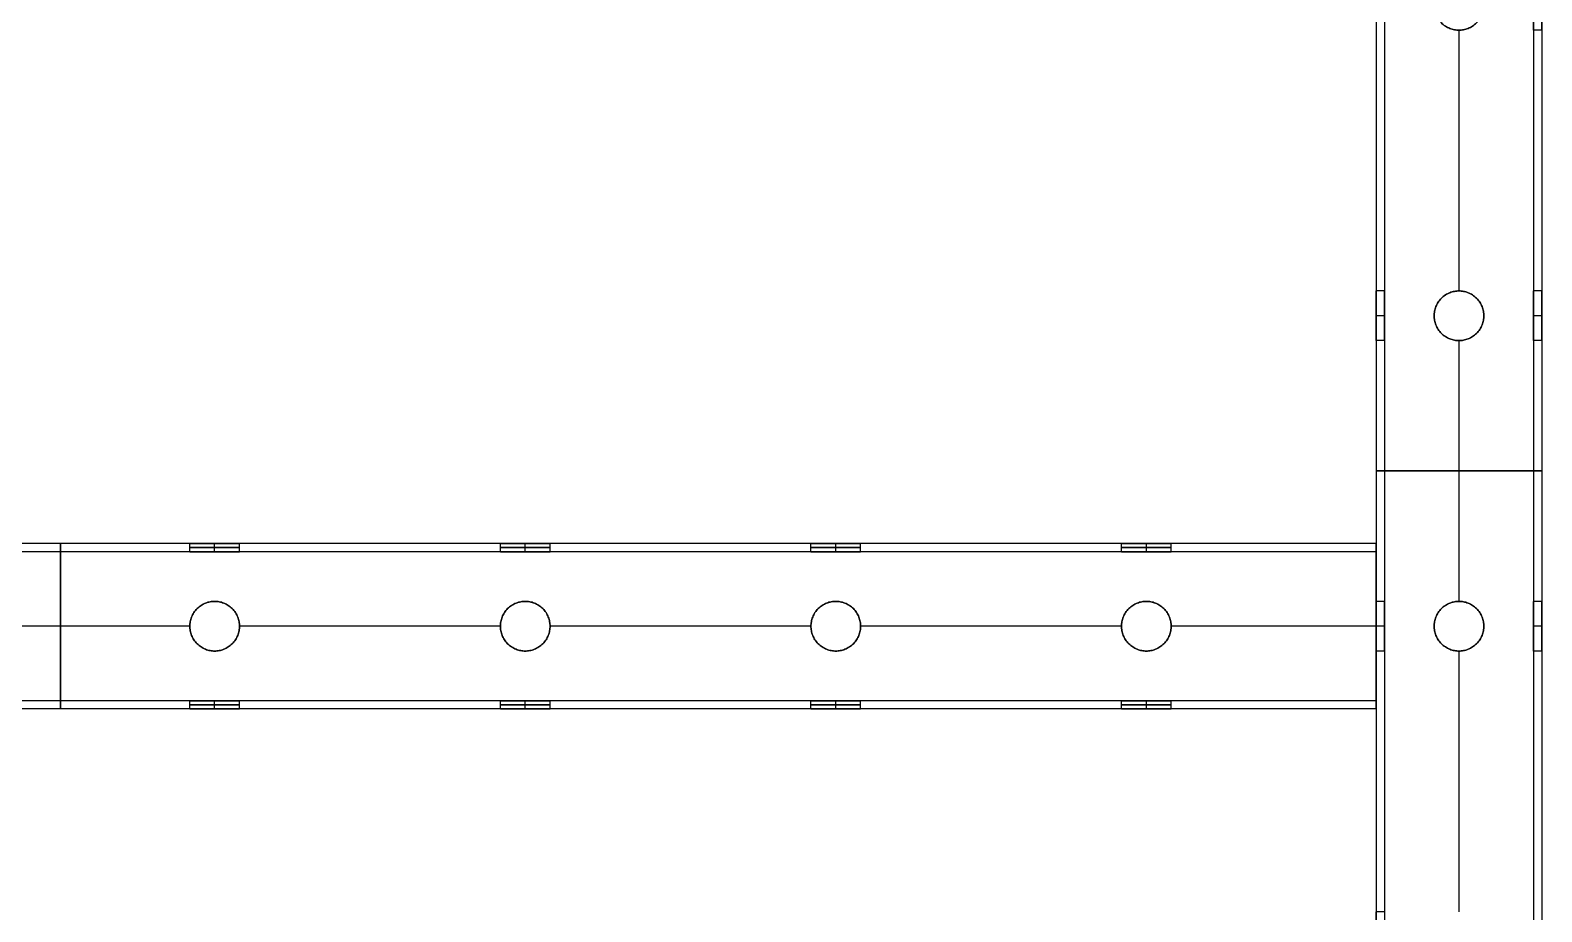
# Model space of a CAD drawing. Header units: millimetres. Extents: x 1279 to 9834, y -699 to 998.
# Drawn here: x 9469.4 to 9834.4, y -53.2 to 159.8 of the extents above; entities that cross this region are included whole.
import ezdxf

# ---------------------------------------------------------------- set-up
doc = ezdxf.new("R2010")
doc.units = ezdxf.units.MM
doc.header["$MEASUREMENT"] = 0
doc.layers.add('staal', color=7, linetype='Continuous', true_color=0x4c4c4c)

msp = doc.modelspace()

# ---------------------------------------------------------------- linework, layer by layer
at = {"layer": 'staal'}
for p, q in [((9814.39, 159.85, 2351.36), (9814.39, 159.85, 2353.36)), ((9814.39, 159.85, 2313.36), (9814.39, 159.85, 2315.36)), ((9834.39, 159.85, 2333.36), (9832.39, 159.85, 2333.36)), ((9796.39, 96.85, 2333.36), (9794.39, 96.85, 2333.36)), ((9814.39, 96.85, 2351.36), (9814.39, 96.85, 2353.36)), ((9814.39, 96.85, 2313.36), (9814.39, 96.85, 2315.36)), ((9834.39, 96.85, 2333.36), (9832.39, 96.85, 2333.36)), ((9796.39, 90.85, 2327.36), (9794.39, 90.85, 2327.36)), ((9796.39, 90.85, 2339.36), (9794.39, 90.85, 2339.36)), ((9808.39, 90.85, 2351.36), (9808.39, 90.85, 2353.36)), ((9808.39, 90.85, 2313.36), (9808.39, 90.85, 2315.36)), ((9820.39, 90.85, 2351.36), (9820.39, 90.85, 2353.36)), ((9820.39, 90.85, 2313.36), (9820.39, 90.85, 2315.36)), ((9834.39, 90.85, 2327.36), (9832.39, 90.85, 2327.36)), ((9834.39, 90.85, 2339.36), (9832.39, 90.85, 2339.36)), ((9796.39, 84.85, 2333.36), (9794.39, 84.85, 2333.36)), ((9814.39, 84.85, 2351.36), (9814.39, 84.85, 2353.36)), ((9814.39, 84.85, 2313.36), (9814.39, 84.85, 2315.36)), ((9834.39, 84.85, 2333.36), (9832.39, 84.85, 2333.36)), ((9507.89, 33.85, 1888.61), (9507.89, 35.85, 1888.61)), ((9513.89, 33.85, 1894.61), (9513.89, 35.85, 1894.61)), ((9513.89, 33.85, 1882.61), (9513.89, 35.85, 1882.61)), ((9519.89, 33.85, 1888.61), (9519.89, 35.85, 1888.61)), ((9582.89, 33.85, 1888.61), (9582.89, 35.85, 1888.61)), ((9588.89, 33.85, 1894.61), (9588.89, 35.85, 1894.61)), ((9588.89, 33.85, 1882.61), (9588.89, 35.85, 1882.61)), ((9594.89, 33.85, 1888.61), (9594.89, 35.85, 1888.61)), ((9657.89, 33.85, 1888.61), (9657.89, 35.85, 1888.61)), ((9663.89, 33.85, 1894.61), (9663.89, 35.85, 1894.61)), ((9663.89, 33.85, 1882.61), (9663.89, 35.85, 1882.61)), ((9669.89, 33.85, 1888.61), (9669.89, 35.85, 1888.61)), ((9732.89, 33.85, 1888.61), (9732.89, 35.85, 1888.61)), ((9738.89, 33.85, 1894.61), (9738.89, 35.85, 1894.61)), ((9738.89, 33.85, 1882.61), (9738.89, 35.85, 1882.61)), ((9744.89, 33.85, 1888.61), (9744.89, 35.85, 1888.61)), ((9794.39, 33.85, 1888.61), (9794.39, 35.85, 1888.61)), ((9513.89, 21.85, 1870.61), (9513.89, 21.85, 1868.61)), ((9513.89, 21.85, 1908.61), (9513.89, 21.85, 1906.61)), ((9588.89, 21.85, 1870.61), (9588.89, 21.85, 1868.61)), ((9588.89, 21.85, 1908.61), (9588.89, 21.85, 1906.61)), ((9663.89, 21.85, 1870.61), (9663.89, 21.85, 1868.61)), ((9663.89, 21.85, 1908.61), (9663.89, 21.85, 1906.61)), ((9738.89, 21.85, 1870.61), (9738.89, 21.85, 1868.61)), ((9738.89, 21.85, 1908.61), (9738.89, 21.85, 1906.61)), ((9796.39, 21.85, 2333.36), (9794.39, 21.85, 2333.36)), ((9814.39, 21.85, 2351.36), (9814.39, 21.85, 2353.36)), ((9814.39, 21.85, 2313.36), (9814.39, 21.85, 2315.36)), ((9834.39, 21.85, 2333.36), (9832.39, 21.85, 2333.36)), ((9507.89, 15.85, 1870.61), (9507.89, 15.85, 1868.61)), ((9507.89, 15.85, 1908.61), (9507.89, 15.85, 1906.61)), ((9519.89, 15.85, 1870.61), (9519.89, 15.85, 1868.61)), ((9519.89, 15.85, 1908.61), (9519.89, 15.85, 1906.61)), ((9582.89, 15.85, 1870.61), (9582.89, 15.85, 1868.61)), ((9582.89, 15.85, 1908.61), (9582.89, 15.85, 1906.61)), ((9594.89, 15.85, 1870.61), (9594.89, 15.85, 1868.61)), ((9594.89, 15.85, 1908.61), (9594.89, 15.85, 1906.61)), ((9657.89, 15.85, 1870.61), (9657.89, 15.85, 1868.61)), ((9657.89, 15.85, 1908.61), (9657.89, 15.85, 1906.61)), ((9669.89, 15.85, 1870.61), (9669.89, 15.85, 1868.61)), ((9669.89, 15.85, 1908.61), (9669.89, 15.85, 1906.61)), ((9732.89, 15.85, 1870.61), (9732.89, 15.85, 1868.61)), ((9732.89, 15.85, 1908.61), (9732.89, 15.85, 1906.61)), ((9744.89, 15.85, 1870.61), (9744.89, 15.85, 1868.61)), ((9744.89, 15.85, 1908.61), (9744.89, 15.85, 1906.61)), ((9796.39, 15.85, 2327.36), (9794.39, 15.85, 2327.36)), ((9796.39, 15.85, 2339.36), (9794.39, 15.85, 2339.36)), ((9794.39, 15.85, 1908.61), (9794.39, 15.85, 1906.61)), ((9794.39, 15.85, 1870.61), (9794.39, 15.85, 1868.61)), ((9808.39, 15.85, 2351.36), (9808.39, 15.85, 2353.36)), ((9808.39, 15.85, 2313.36), (9808.39, 15.85, 2315.36)), ((9820.39, 15.85, 2351.36), (9820.39, 15.85, 2353.36)), ((9820.39, 15.85, 2313.36), (9820.39, 15.85, 2315.36)), ((9834.39, 15.85, 2327.36), (9832.39, 15.85, 2327.36)), ((9834.39, 15.85, 2339.36), (9832.39, 15.85, 2339.36)), ((9513.89, 9.85, 1870.61), (9513.89, 9.85, 1868.61)), ((9513.89, 9.85, 1908.61), (9513.89, 9.85, 1906.61)), ((9588.89, 9.85, 1870.61), (9588.89, 9.85, 1868.61)), ((9588.89, 9.85, 1908.61), (9588.89, 9.85, 1906.61)), ((9663.89, 9.85, 1870.61), (9663.89, 9.85, 1868.61)), ((9663.89, 9.85, 1908.61), (9663.89, 9.85, 1906.61)), ((9738.89, 9.85, 1870.61), (9738.89, 9.85, 1868.61)), ((9738.89, 9.85, 1908.61), (9738.89, 9.85, 1906.61)), ((9796.39, 9.85, 2333.36), (9794.39, 9.85, 2333.36)), ((9814.39, 9.85, 2351.36), (9814.39, 9.85, 2353.36)), ((9814.39, 9.85, 2313.36), (9814.39, 9.85, 2315.36)), ((9834.39, 9.85, 2333.36), (9832.39, 9.85, 2333.36)), ((9507.89, -4.15, 1888.61), (9507.89, -2.15, 1888.61)), ((9513.89, -4.15, 1894.61), (9513.89, -2.15, 1894.61)), ((9513.89, -4.15, 1882.61), (9513.89, -2.15, 1882.61)), ((9519.89, -4.15, 1888.61), (9519.89, -2.15, 1888.61)), ((9582.89, -4.15, 1888.61), (9582.89, -2.15, 1888.61)), ((9588.89, -4.15, 1894.61), (9588.89, -2.15, 1894.61)), ((9588.89, -4.15, 1882.61), (9588.89, -2.15, 1882.61)), ((9594.89, -4.15, 1888.61), (9594.89, -2.15, 1888.61)), ((9657.89, -4.15, 1888.61), (9657.89, -2.15, 1888.61)), ((9663.89, -4.15, 1894.61), (9663.89, -2.15, 1894.61)), ((9663.89, -4.15, 1882.61), (9663.89, -2.15, 1882.61)), ((9669.89, -4.15, 1888.61), (9669.89, -2.15, 1888.61)), ((9732.89, -4.15, 1888.61), (9732.89, -2.15, 1888.61)), ((9738.89, -4.15, 1894.61), (9738.89, -2.15, 1894.61)), ((9738.89, -4.15, 1882.61), (9738.89, -2.15, 1882.61)), ((9744.89, -4.15, 1888.61), (9744.89, -2.15, 1888.61)), ((9794.39, -4.15, 1888.61), (9794.39, -2.15, 1888.61)), ((9796.39, -53.15, 2333.36), (9794.39, -53.15, 2333.36))]:
    msp.add_line(p, q, dxfattribs=at)
for points in [[(9832.39, 709.35, 2351.36), (9832.39, 53.35, 2351.36), (9832.39, -602.65, 2351.36)], [(9832.39, 709.35, 2315.36), (9832.39, 53.35, 2315.36), (9832.39, -602.65, 2315.36)], [(9834.39, 711.35, 2313.36), (9834.39, 53.35, 2313.36), (9834.39, -604.65, 2313.36)], [(9834.39, 711.35, 2353.36), (9834.39, 53.35, 2353.36), (9834.39, -604.65, 2353.36)], [(9796.39, 673.35, 2351.36), (9796.39, 53.35, 2351.36), (9796.39, -566.65, 2351.36)], [(9796.39, 673.35, 2315.36), (9796.39, 53.35, 2315.36), (9796.39, -566.65, 2315.36)], [(9794.39, 671.35, 2313.36), (9794.39, 53.35, 2313.36), (9794.39, -564.65, 2313.36)], [(9794.39, 671.35, 2353.36), (9794.39, 53.35, 2353.36), (9794.39, -564.65, 2353.36)], [(9794.39, 159.85, 2333.36), (9794.39, 128.35, 2333.36), (9794.39, 96.85, 2333.36)], [(9796.39, 159.85, 2333.36), (9796.39, 128.35, 2333.36), (9796.39, 96.85, 2333.36)], [(9814.39, 159.85, 2353.36), (9814.39, 128.35, 2353.36), (9814.39, 96.85, 2353.36)], [(9814.39, 159.85, 2351.36), (9814.39, 128.35, 2351.36), (9814.39, 96.85, 2351.36)], [(9814.39, 159.85, 2315.36), (9814.39, 128.35, 2315.36), (9814.39, 96.85, 2315.36)], [(9814.39, 159.85, 2313.36), (9814.39, 128.35, 2313.36), (9814.39, 96.85, 2313.36)], [(9832.39, 159.85, 2333.36), (9832.39, 128.35, 2333.36), (9832.39, 96.85, 2333.36)], [(9834.39, 159.85, 2333.36), (9834.39, 128.35, 2333.36), (9834.39, 96.85, 2333.36)], [(9794.39, 84.85, 2333.36), (9794.39, 53.35, 2333.36), (9794.39, 21.85, 2333.36)], [(9796.39, 84.85, 2333.36), (9796.39, 53.35, 2333.36), (9796.39, 21.85, 2333.36)], [(9814.39, 84.85, 2353.36), (9814.39, 53.35, 2353.36), (9814.39, 21.85, 2353.36)], [(9814.39, 84.85, 2351.36), (9814.39, 53.35, 2351.36), (9814.39, 21.85, 2351.36)], [(9814.39, 84.85, 2315.36), (9814.39, 53.35, 2315.36), (9814.39, 21.85, 2315.36)], [(9814.39, 84.85, 2313.36), (9814.39, 53.35, 2313.36), (9814.39, 21.85, 2313.36)], [(9832.39, 84.85, 2333.36), (9832.39, 53.35, 2333.36), (9832.39, 21.85, 2333.36)], [(9834.39, 84.85, 2333.36), (9834.39, 53.35, 2333.36), (9834.39, 21.85, 2333.36)], [(9794.39, 53.35, 2313.36), (9794.39, 53.35, 2333.36), (9794.39, 53.35, 2353.36)], [(9794.39, 53.35, 2353.36), (9814.39, 53.35, 2353.36), (9834.39, 53.35, 2353.36)], [(9834.39, 53.35, 2313.36), (9814.39, 53.35, 2313.36), (9794.39, 53.35, 2313.36)], [(9832.39, 53.35, 2351.36), (9814.39, 53.35, 2351.36), (9796.39, 53.35, 2351.36)], [(9796.39, 53.35, 2351.36), (9796.39, 53.35, 2333.36), (9796.39, 53.35, 2315.36)], [(9796.39, 53.35, 2315.36), (9814.39, 53.35, 2315.36), (9832.39, 53.35, 2315.36)], [(9832.39, 53.35, 2315.36), (9832.39, 53.35, 2333.36), (9832.39, 53.35, 2351.36)], [(9834.39, 53.35, 2353.36), (9834.39, 53.35, 2333.36), (9834.39, 53.35, 2313.36)], [(9794.39, 35.85, 1868.61), (9476.64, 35.85, 1868.61), (9158.89, 35.85, 1868.61)], [(9794.39, 35.85, 1908.61), (9476.64, 35.85, 1908.61), (9158.89, 35.85, 1908.61)], [(9794.39, 33.85, 1870.61), (9476.64, 33.85, 1870.61), (9158.89, 33.85, 1870.61)], [(9794.39, 33.85, 1906.61), (9476.64, 33.85, 1906.61), (9158.89, 33.85, 1906.61)], [(9507.89, 35.85, 1888.61), (9476.39, 35.85, 1888.61), (9444.89, 35.85, 1888.61)], [(9507.89, 33.85, 1888.61), (9476.39, 33.85, 1888.61), (9444.89, 33.85, 1888.61)], [(9476.64, -4.15, 1868.61), (9476.64, 15.85, 1868.61), (9476.64, 35.85, 1868.61)], [(9476.64, 35.85, 1868.61), (9476.64, 35.85, 1888.61), (9476.64, 35.85, 1908.61)], [(9476.64, 35.85, 1908.61), (9476.64, 15.85, 1908.61), (9476.64, -4.15, 1908.61)], [(9476.64, 33.85, 1906.61), (9476.64, 33.85, 1888.61), (9476.64, 33.85, 1870.61)], [(9476.64, 33.85, 1870.61), (9476.64, 15.85, 1870.61), (9476.64, -2.15, 1870.61)], [(9476.64, -2.15, 1906.61), (9476.64, 15.85, 1906.61), (9476.64, 33.85, 1906.61)], [(9582.89, 35.85, 1888.61), (9551.39, 35.85, 1888.61), (9519.89, 35.85, 1888.61)], [(9582.89, 33.85, 1888.61), (9551.39, 33.85, 1888.61), (9519.89, 33.85, 1888.61)], [(9657.89, 35.85, 1888.61), (9626.39, 35.85, 1888.61), (9594.89, 35.85, 1888.61)], [(9657.89, 33.85, 1888.61), (9626.39, 33.85, 1888.61), (9594.89, 33.85, 1888.61)], [(9732.89, 35.85, 1888.61), (9701.39, 35.85, 1888.61), (9669.89, 35.85, 1888.61)], [(9732.89, 33.85, 1888.61), (9701.39, 33.85, 1888.61), (9669.89, 33.85, 1888.61)], [(9794.39, 35.85, 1888.61), (9769.64, 35.85, 1888.61), (9744.89, 35.85, 1888.61)], [(9794.39, 33.85, 1888.61), (9769.64, 33.85, 1888.61), (9744.89, 33.85, 1888.61)], [(9794.39, -4.15, 1868.61), (9794.39, 15.85, 1868.61), (9794.39, 35.85, 1868.61)], [(9794.39, 35.85, 1868.61), (9794.39, 35.85, 1888.61), (9794.39, 35.85, 1908.61)], [(9794.39, 35.85, 1908.61), (9794.39, 15.85, 1908.61), (9794.39, -4.15, 1908.61)], [(9794.39, 33.85, 1906.61), (9794.39, 33.85, 1888.61), (9794.39, 33.85, 1870.61)], [(9794.39, 33.85, 1870.61), (9794.39, 15.85, 1870.61), (9794.39, -2.15, 1870.61)], [(9794.39, -2.15, 1906.61), (9794.39, 15.85, 1906.61), (9794.39, 33.85, 1906.61)], [(9507.89, 15.85, 1868.61), (9476.39, 15.85, 1868.61), (9444.89, 15.85, 1868.61)], [(9507.89, 15.85, 1908.61), (9476.39, 15.85, 1908.61), (9444.89, 15.85, 1908.61)], [(9507.89, 15.85, 1870.61), (9476.39, 15.85, 1870.61), (9444.89, 15.85, 1870.61)], [(9507.89, 15.85, 1906.61), (9476.39, 15.85, 1906.61), (9444.89, 15.85, 1906.61)], [(9582.89, 15.85, 1868.61), (9551.39, 15.85, 1868.61), (9519.89, 15.85, 1868.61)], [(9582.89, 15.85, 1908.61), (9551.39, 15.85, 1908.61), (9519.89, 15.85, 1908.61)], [(9582.89, 15.85, 1870.61), (9551.39, 15.85, 1870.61), (9519.89, 15.85, 1870.61)], [(9582.89, 15.85, 1906.61), (9551.39, 15.85, 1906.61), (9519.89, 15.85, 1906.61)], [(9657.89, 15.85, 1868.61), (9626.39, 15.85, 1868.61), (9594.89, 15.85, 1868.61)], [(9657.89, 15.85, 1908.61), (9626.39, 15.85, 1908.61), (9594.89, 15.85, 1908.61)], [(9657.89, 15.85, 1870.61), (9626.39, 15.85, 1870.61), (9594.89, 15.85, 1870.61)], [(9657.89, 15.85, 1906.61), (9626.39, 15.85, 1906.61), (9594.89, 15.85, 1906.61)], [(9732.89, 15.85, 1868.61), (9701.39, 15.85, 1868.61), (9669.89, 15.85, 1868.61)], [(9732.89, 15.85, 1908.61), (9701.39, 15.85, 1908.61), (9669.89, 15.85, 1908.61)], [(9732.89, 15.85, 1870.61), (9701.39, 15.85, 1870.61), (9669.89, 15.85, 1870.61)], [(9732.89, 15.85, 1906.61), (9701.39, 15.85, 1906.61), (9669.89, 15.85, 1906.61)], [(9794.39, 15.85, 1868.61), (9769.64, 15.85, 1868.61), (9744.89, 15.85, 1868.61)], [(9794.39, 15.85, 1908.61), (9769.64, 15.85, 1908.61), (9744.89, 15.85, 1908.61)], [(9794.39, 15.85, 1870.61), (9769.64, 15.85, 1870.61), (9744.89, 15.85, 1870.61)], [(9794.39, 15.85, 1906.61), (9769.64, 15.85, 1906.61), (9744.89, 15.85, 1906.61)], [(9794.39, 9.85, 2333.36), (9794.39, -21.65, 2333.36), (9794.39, -53.15, 2333.36)], [(9796.39, 9.85, 2333.36), (9796.39, -21.65, 2333.36), (9796.39, -53.15, 2333.36)], [(9814.39, 9.85, 2353.36), (9814.39, -21.65, 2353.36), (9814.39, -53.15, 2353.36)], [(9814.39, 9.85, 2351.36), (9814.39, -21.65, 2351.36), (9814.39, -53.15, 2351.36)], [(9814.39, 9.85, 2315.36), (9814.39, -21.65, 2315.36), (9814.39, -53.15, 2315.36)], [(9814.39, 9.85, 2313.36), (9814.39, -21.65, 2313.36), (9814.39, -53.15, 2313.36)], [(9832.39, 9.85, 2333.36), (9832.39, -21.65, 2333.36), (9832.39, -53.15, 2333.36)], [(9834.39, 9.85, 2333.36), (9834.39, -21.65, 2333.36), (9834.39, -53.15, 2333.36)], [(9794.39, -2.15, 1870.61), (9476.64, -2.15, 1870.61), (9158.89, -2.15, 1870.61)], [(9794.39, -2.15, 1906.61), (9476.64, -2.15, 1906.61), (9158.89, -2.15, 1906.61)], [(9507.89, -2.15, 1888.61), (9476.39, -2.15, 1888.61), (9444.89, -2.15, 1888.61)], [(9476.64, -2.15, 1870.61), (9476.64, -2.15, 1888.61), (9476.64, -2.15, 1906.61)], [(9582.89, -2.15, 1888.61), (9551.39, -2.15, 1888.61), (9519.89, -2.15, 1888.61)], [(9657.89, -2.15, 1888.61), (9626.39, -2.15, 1888.61), (9594.89, -2.15, 1888.61)], [(9732.89, -2.15, 1888.61), (9701.39, -2.15, 1888.61), (9669.89, -2.15, 1888.61)], [(9794.39, -2.15, 1888.61), (9769.64, -2.15, 1888.61), (9744.89, -2.15, 1888.61)], [(9794.39, -2.15, 1870.61), (9794.39, -2.15, 1888.61), (9794.39, -2.15, 1906.61)], [(9794.39, -4.15, 1868.61), (9476.64, -4.15, 1868.61), (9158.89, -4.15, 1868.61)], [(9794.39, -4.15, 1908.61), (9476.64, -4.15, 1908.61), (9158.89, -4.15, 1908.61)], [(9507.89, -4.15, 1888.61), (9476.39, -4.15, 1888.61), (9444.89, -4.15, 1888.61)], [(9476.64, -4.15, 1908.61), (9476.64, -4.15, 1888.61), (9476.64, -4.15, 1868.61)], [(9582.89, -4.15, 1888.61), (9551.39, -4.15, 1888.61), (9519.89, -4.15, 1888.61)], [(9657.89, -4.15, 1888.61), (9626.39, -4.15, 1888.61), (9594.89, -4.15, 1888.61)], [(9732.89, -4.15, 1888.61), (9701.39, -4.15, 1888.61), (9669.89, -4.15, 1888.61)], [(9794.39, -4.15, 1888.61), (9769.64, -4.15, 1888.61), (9744.89, -4.15, 1888.61)], [(9794.39, -4.15, 1908.61), (9794.39, -4.15, 1888.61), (9794.39, -4.15, 1868.61)]]:
    msp.add_open_spline(points, degree=2, dxfattribs=at)
for points, weights, knots in [([(9808.39, 165.85, 2353.36), (9808.39, 159.85, 2353.36), (9814.39, 159.85, 2353.36), (9820.39, 159.85, 2353.36), (9820.39, 165.85, 2353.36), (9820.39, 171.85, 2353.36), (9814.39, 171.85, 2353.36), (9808.39, 171.85, 2353.36), (9808.39, 165.85, 2353.36)], [1, 0.707106781187, 1, 0.707106781187, 1, 0.707106781187, 1, 0.707106781187, 1], [-31.415927, -31.415927, -31.415927, -23.561945, -23.561945, -15.707963, -15.707963, -7.853982, -7.853982, 0, 0, 0]), ([(9808.39, 165.85, 2351.36), (9808.39, 171.85, 2351.36), (9814.39, 171.85, 2351.36), (9820.39, 171.85, 2351.36), (9820.39, 165.85, 2351.36), (9820.39, 159.85, 2351.36), (9814.39, 159.85, 2351.36), (9808.39, 159.85, 2351.36), (9808.39, 165.85, 2351.36)], [1, 0.707106781187, 1, 0.707106781187, 1, 0.707106781187, 1, 0.707106781187, 1], [0, 0, 0, 7.853982, 7.853982, 15.707963, 15.707963, 23.561945, 23.561945, 31.415927, 31.415927, 31.415927]), ([(9808.39, 165.85, 2315.36), (9808.39, 159.85, 2315.36), (9814.39, 159.85, 2315.36), (9820.39, 159.85, 2315.36), (9820.39, 165.85, 2315.36), (9820.39, 171.85, 2315.36), (9814.39, 171.85, 2315.36), (9808.39, 171.85, 2315.36), (9808.39, 165.85, 2315.36)], [1, 0.707106781187, 1, 0.707106781187, 1, 0.707106781187, 1, 0.707106781187, 1], [-31.415927, -31.415927, -31.415927, -23.561945, -23.561945, -15.707963, -15.707963, -7.853982, -7.853982, 0, 0, 0]), ([(9808.39, 165.85, 2313.36), (9808.39, 171.85, 2313.36), (9814.39, 171.85, 2313.36), (9820.39, 171.85, 2313.36), (9820.39, 165.85, 2313.36), (9820.39, 159.85, 2313.36), (9814.39, 159.85, 2313.36), (9808.39, 159.85, 2313.36), (9808.39, 165.85, 2313.36)], [1, 0.707106781187, 1, 0.707106781187, 1, 0.707106781187, 1, 0.707106781187, 1], [0, 0, 0, 7.853982, 7.853982, 15.707963, 15.707963, 23.561945, 23.561945, 31.415927, 31.415927, 31.415927]), ([(9832.39, 165.85, 2327.36), (9832.39, 159.85, 2327.36), (9832.39, 159.85, 2333.36), (9832.39, 159.85, 2339.36), (9832.39, 165.85, 2339.36), (9832.39, 171.85, 2339.36), (9832.39, 171.85, 2333.36), (9832.39, 171.85, 2327.36), (9832.39, 165.85, 2327.36)], [1, 0.707106781187, 1, 0.707106781187, 1, 0.707106781187, 1, 0.707106781187, 1], [-31.415927, -31.415927, -31.415927, -23.561945, -23.561945, -15.707963, -15.707963, -7.853982, -7.853982, 0, 0, 0]), ([(9834.39, 165.85, 2327.36), (9834.39, 171.85, 2327.36), (9834.39, 171.85, 2333.36), (9834.39, 171.85, 2339.36), (9834.39, 165.85, 2339.36), (9834.39, 159.85, 2339.36), (9834.39, 159.85, 2333.36), (9834.39, 159.85, 2327.36), (9834.39, 165.85, 2327.36)], [1, 0.707106781187, 1, 0.707106781187, 1, 0.707106781187, 1, 0.707106781187, 1], [0, 0, 0, 7.853982, 7.853982, 15.707963, 15.707963, 23.561945, 23.561945, 31.415927, 31.415927, 31.415927]), ([(9794.39, 90.85, 2327.36), (9794.39, 84.85, 2327.36), (9794.39, 84.85, 2333.36), (9794.39, 84.85, 2339.36), (9794.39, 90.85, 2339.36), (9794.39, 96.85, 2339.36), (9794.39, 96.85, 2333.36), (9794.39, 96.85, 2327.36), (9794.39, 90.85, 2327.36)], [1, 0.707106781187, 1, 0.707106781187, 1, 0.707106781187, 1, 0.707106781187, 1], [-31.415927, -31.415927, -31.415927, -23.561945, -23.561945, -15.707963, -15.707963, -7.853982, -7.853982, 0, 0, 0]), ([(9796.39, 90.85, 2327.36), (9796.39, 96.85, 2327.36), (9796.39, 96.85, 2333.36), (9796.39, 96.85, 2339.36), (9796.39, 90.85, 2339.36), (9796.39, 84.85, 2339.36), (9796.39, 84.85, 2333.36), (9796.39, 84.85, 2327.36), (9796.39, 90.85, 2327.36)], [1, 0.707106781187, 1, 0.707106781187, 1, 0.707106781187, 1, 0.707106781187, 1], [0, 0, 0, 7.853982, 7.853982, 15.707963, 15.707963, 23.561945, 23.561945, 31.415927, 31.415927, 31.415927]), ([(9808.39, 90.85, 2353.36), (9808.39, 84.85, 2353.36), (9814.39, 84.85, 2353.36), (9820.39, 84.85, 2353.36), (9820.39, 90.85, 2353.36), (9820.39, 96.85, 2353.36), (9814.39, 96.85, 2353.36), (9808.39, 96.85, 2353.36), (9808.39, 90.85, 2353.36)], [1, 0.707106781187, 1, 0.707106781187, 1, 0.707106781187, 1, 0.707106781187, 1], [-31.415927, -31.415927, -31.415927, -23.561945, -23.561945, -15.707963, -15.707963, -7.853982, -7.853982, 0, 0, 0]), ([(9808.39, 90.85, 2351.36), (9808.39, 96.85, 2351.36), (9814.39, 96.85, 2351.36), (9820.39, 96.85, 2351.36), (9820.39, 90.85, 2351.36), (9820.39, 84.85, 2351.36), (9814.39, 84.85, 2351.36), (9808.39, 84.85, 2351.36), (9808.39, 90.85, 2351.36)], [1, 0.707106781187, 1, 0.707106781187, 1, 0.707106781187, 1, 0.707106781187, 1], [0, 0, 0, 7.853982, 7.853982, 15.707963, 15.707963, 23.561945, 23.561945, 31.415927, 31.415927, 31.415927]), ([(9808.39, 90.85, 2315.36), (9808.39, 84.85, 2315.36), (9814.39, 84.85, 2315.36), (9820.39, 84.85, 2315.36), (9820.39, 90.85, 2315.36), (9820.39, 96.85, 2315.36), (9814.39, 96.85, 2315.36), (9808.39, 96.85, 2315.36), (9808.39, 90.85, 2315.36)], [1, 0.707106781187, 1, 0.707106781187, 1, 0.707106781187, 1, 0.707106781187, 1], [-31.415927, -31.415927, -31.415927, -23.561945, -23.561945, -15.707963, -15.707963, -7.853982, -7.853982, 0, 0, 0]), ([(9808.39, 90.85, 2313.36), (9808.39, 96.85, 2313.36), (9814.39, 96.85, 2313.36), (9820.39, 96.85, 2313.36), (9820.39, 90.85, 2313.36), (9820.39, 84.85, 2313.36), (9814.39, 84.85, 2313.36), (9808.39, 84.85, 2313.36), (9808.39, 90.85, 2313.36)], [1, 0.707106781187, 1, 0.707106781187, 1, 0.707106781187, 1, 0.707106781187, 1], [0, 0, 0, 7.853982, 7.853982, 15.707963, 15.707963, 23.561945, 23.561945, 31.415927, 31.415927, 31.415927]), ([(9832.39, 90.85, 2327.36), (9832.39, 84.85, 2327.36), (9832.39, 84.85, 2333.36), (9832.39, 84.85, 2339.36), (9832.39, 90.85, 2339.36), (9832.39, 96.85, 2339.36), (9832.39, 96.85, 2333.36), (9832.39, 96.85, 2327.36), (9832.39, 90.85, 2327.36)], [1, 0.707106781187, 1, 0.707106781187, 1, 0.707106781187, 1, 0.707106781187, 1], [-31.415927, -31.415927, -31.415927, -23.561945, -23.561945, -15.707963, -15.707963, -7.853982, -7.853982, 0, 0, 0]), ([(9834.39, 90.85, 2327.36), (9834.39, 96.85, 2327.36), (9834.39, 96.85, 2333.36), (9834.39, 96.85, 2339.36), (9834.39, 90.85, 2339.36), (9834.39, 84.85, 2339.36), (9834.39, 84.85, 2333.36), (9834.39, 84.85, 2327.36), (9834.39, 90.85, 2327.36)], [1, 0.707106781187, 1, 0.707106781187, 1, 0.707106781187, 1, 0.707106781187, 1], [0, 0, 0, 7.853982, 7.853982, 15.707963, 15.707963, 23.561945, 23.561945, 31.415927, 31.415927, 31.415927]), ([(9513.89, 35.85, 1894.61), (9519.89, 35.85, 1894.61), (9519.89, 35.85, 1888.61), (9519.89, 35.85, 1882.61), (9513.89, 35.85, 1882.61), (9507.89, 35.85, 1882.61), (9507.89, 35.85, 1888.61), (9507.89, 35.85, 1894.61), (9513.89, 35.85, 1894.61)], [1, 0.707106781187, 1, 0.707106781187, 1, 0.707106781187, 1, 0.707106781187, 1], [-31.415927, -31.415927, -31.415927, -23.561945, -23.561945, -15.707963, -15.707963, -7.853982, -7.853982, 0, 0, 0]), ([(9513.89, 34.85, 1894.61), (9507.89, 34.85, 1894.61), (9507.89, 34.85, 1888.61), (9507.89, 34.85, 1882.61), (9513.89, 34.85, 1882.61), (9519.89, 34.85, 1882.61), (9519.89, 34.85, 1888.61), (9519.89, 34.85, 1894.61), (9513.89, 34.85, 1894.61)], [1, 0.707106781187, 1, 0.707106781187, 1, 0.707106781187, 1, 0.707106781187, 1], [0, 0, 0, 7.853982, 7.853982, 15.707963, 15.707963, 23.561945, 23.561945, 31.415927, 31.415927, 31.415927]), ([(9513.89, 33.85, 1894.61), (9507.89, 33.85, 1894.61), (9507.89, 33.85, 1888.61), (9507.89, 33.85, 1882.61), (9513.89, 33.85, 1882.61), (9519.89, 33.85, 1882.61), (9519.89, 33.85, 1888.61), (9519.89, 33.85, 1894.61), (9513.89, 33.85, 1894.61)], [1, 0.707106781187, 1, 0.707106781187, 1, 0.707106781187, 1, 0.707106781187, 1], [0, 0, 0, 7.853982, 7.853982, 15.707963, 15.707963, 23.561945, 23.561945, 31.415927, 31.415927, 31.415927]), ([(9588.89, 35.85, 1894.61), (9594.89, 35.85, 1894.61), (9594.89, 35.85, 1888.61), (9594.89, 35.85, 1882.61), (9588.89, 35.85, 1882.61), (9582.89, 35.85, 1882.61), (9582.89, 35.85, 1888.61), (9582.89, 35.85, 1894.61), (9588.89, 35.85, 1894.61)], [1, 0.707106781187, 1, 0.707106781187, 1, 0.707106781187, 1, 0.707106781187, 1], [-31.415927, -31.415927, -31.415927, -23.561945, -23.561945, -15.707963, -15.707963, -7.853982, -7.853982, 0, 0, 0]), ([(9588.89, 34.85, 1894.61), (9582.89, 34.85, 1894.61), (9582.89, 34.85, 1888.61), (9582.89, 34.85, 1882.61), (9588.89, 34.85, 1882.61), (9594.89, 34.85, 1882.61), (9594.89, 34.85, 1888.61), (9594.89, 34.85, 1894.61), (9588.89, 34.85, 1894.61)], [1, 0.707106781187, 1, 0.707106781187, 1, 0.707106781187, 1, 0.707106781187, 1], [0, 0, 0, 7.853982, 7.853982, 15.707963, 15.707963, 23.561945, 23.561945, 31.415927, 31.415927, 31.415927]), ([(9588.89, 33.85, 1894.61), (9582.89, 33.85, 1894.61), (9582.89, 33.85, 1888.61), (9582.89, 33.85, 1882.61), (9588.89, 33.85, 1882.61), (9594.89, 33.85, 1882.61), (9594.89, 33.85, 1888.61), (9594.89, 33.85, 1894.61), (9588.89, 33.85, 1894.61)], [0.999999860338, 0.707106851018, 1, 0.707106781187, 1, 0.707106781187, 1, 0.707106851018, 0.999999860338], [0, 0, 0, 7.853981, 7.853981, 15.707963, 15.707963, 23.561946, 23.561946, 31.415927, 31.415927, 31.415927]), ([(9663.89, 35.85, 1894.61), (9669.89, 35.85, 1894.61), (9669.89, 35.85, 1888.61), (9669.89, 35.85, 1882.61), (9663.89, 35.85, 1882.61), (9657.89, 35.85, 1882.61), (9657.89, 35.85, 1888.61), (9657.89, 35.85, 1894.61), (9663.89, 35.85, 1894.61)], [1, 0.707106781187, 1, 0.707106781187, 1, 0.707106781187, 1, 0.707106781187, 1], [-31.415927, -31.415927, -31.415927, -23.561945, -23.561945, -15.707963, -15.707963, -7.853982, -7.853982, 0, 0, 0]), ([(9663.89, 34.85, 1894.61), (9657.89, 34.85, 1894.61), (9657.89, 34.85, 1888.61), (9657.89, 34.85, 1882.61), (9663.89, 34.85, 1882.61), (9669.89, 34.85, 1882.61), (9669.89, 34.85, 1888.61), (9669.89, 34.85, 1894.61), (9663.89, 34.85, 1894.61)], [1, 0.707106781187, 1, 0.707106781187, 1, 0.707106781187, 1, 0.707106781187, 1], [0, 0, 0, 7.853982, 7.853982, 15.707963, 15.707963, 23.561945, 23.561945, 31.415927, 31.415927, 31.415927]), ([(9663.89, 33.85, 1894.61), (9657.89, 33.85, 1894.61), (9657.89, 33.85, 1888.61), (9657.89, 33.85, 1882.61), (9663.89, 33.85, 1882.61), (9669.89, 33.85, 1882.61), (9669.89, 33.85, 1888.61), (9669.89, 33.85, 1894.61), (9663.89, 33.85, 1894.61)], [1, 0.707106781187, 1, 0.707106781187, 1, 0.707106781187, 1, 0.707106781187, 1], [0, 0, 0, 7.853982, 7.853982, 15.707963, 15.707963, 23.561945, 23.561945, 31.415927, 31.415927, 31.415927]), ([(9738.89, 35.85, 1894.61), (9744.89, 35.85, 1894.61), (9744.89, 35.85, 1888.61), (9744.89, 35.85, 1882.61), (9738.89, 35.85, 1882.61), (9732.89, 35.85, 1882.61), (9732.89, 35.85, 1888.61), (9732.89, 35.85, 1894.61), (9738.89, 35.85, 1894.61)], [1, 0.707106781187, 1, 0.707106781187, 1, 0.707106781187, 1, 0.707106781187, 1], [-31.415927, -31.415927, -31.415927, -23.561945, -23.561945, -15.707963, -15.707963, -7.853982, -7.853982, 0, 0, 0]), ([(9738.89, 34.85, 1894.61), (9732.89, 34.85, 1894.61), (9732.89, 34.85, 1888.61), (9732.89, 34.85, 1882.61), (9738.89, 34.85, 1882.61), (9744.89, 34.85, 1882.61), (9744.89, 34.85, 1888.61), (9744.89, 34.85, 1894.61), (9738.89, 34.85, 1894.61)], [1, 0.707106781187, 1, 0.707106781187, 1, 0.707106781187, 1, 0.707106781187, 1], [0, 0, 0, 7.853982, 7.853982, 15.707963, 15.707963, 23.561945, 23.561945, 31.415927, 31.415927, 31.415927]), ([(9738.89, 33.85, 1894.61), (9732.89, 33.85, 1894.61), (9732.89, 33.85, 1888.61), (9732.89, 33.85, 1882.61), (9738.89, 33.85, 1882.61), (9744.89, 33.85, 1882.61), (9744.89, 33.85, 1888.61), (9744.89, 33.85, 1894.61), (9738.89, 33.85, 1894.61)], [0.999999860338, 0.707106851018, 1, 0.707106781187, 1, 0.707106781187, 1, 0.707106851018, 0.999999860338], [0, 0, 0, 7.853981, 7.853981, 15.707963, 15.707963, 23.561946, 23.561946, 31.415927, 31.415927, 31.415927]), ([(9513.89, 21.85, 1868.61), (9519.89, 21.85, 1868.61), (9519.89, 15.85, 1868.61), (9519.89, 9.85, 1868.61), (9513.89, 9.85, 1868.61), (9507.89, 9.85, 1868.61), (9507.89, 15.85, 1868.61), (9507.89, 21.85, 1868.61), (9513.89, 21.85, 1868.61)], [1, 0.707106781187, 1, 0.707106781187, 1, 0.707106781187, 1, 0.707106781187, 1], [-31.415927, -31.415927, -31.415927, -23.561945, -23.561945, -15.707963, -15.707963, -7.853982, -7.853982, 0, 0, 0]), ([(9513.89, 21.85, 1908.61), (9507.89, 21.85, 1908.61), (9507.89, 15.85, 1908.61), (9507.89, 9.85, 1908.61), (9513.89, 9.85, 1908.61), (9519.89, 9.85, 1908.61), (9519.89, 15.85, 1908.61), (9519.89, 21.85, 1908.61), (9513.89, 21.85, 1908.61)], [1, 0.707106781187, 1, 0.707106781187, 1, 0.707106781187, 1, 0.707106781187, 1], [0, 0, 0, 7.853982, 7.853982, 15.707963, 15.707963, 23.561945, 23.561945, 31.415927, 31.415927, 31.415927]), ([(9513.89, 21.85, 1870.61), (9507.89, 21.85, 1870.61), (9507.89, 15.85, 1870.61), (9507.89, 9.85, 1870.61), (9513.89, 9.85, 1870.61), (9519.89, 9.85, 1870.61), (9519.89, 15.85, 1870.61), (9519.89, 21.85, 1870.61), (9513.89, 21.85, 1870.61)], [1, 0.707106781187, 1, 0.707106781187, 1, 0.707106781187, 1, 0.707106781187, 1], [0, 0, 0, 7.853982, 7.853982, 15.707963, 15.707963, 23.561945, 23.561945, 31.415927, 31.415927, 31.415927]), ([(9513.89, 21.85, 1906.61), (9519.89, 21.85, 1906.61), (9519.89, 15.85, 1906.61), (9519.89, 9.85, 1906.61), (9513.89, 9.85, 1906.61), (9507.89, 9.85, 1906.61), (9507.89, 15.85, 1906.61), (9507.89, 21.85, 1906.61), (9513.89, 21.85, 1906.61)], [1, 0.707106781187, 1, 0.707106781187, 1, 0.707106781187, 1, 0.707106781187, 1], [-31.415927, -31.415927, -31.415927, -23.561945, -23.561945, -15.707963, -15.707963, -7.853982, -7.853982, 0, 0, 0]), ([(9513.89, 21.85, 1869.61), (9507.89, 21.85, 1869.61), (9507.89, 15.85, 1869.61), (9507.89, 9.85, 1869.61), (9513.89, 9.85, 1869.61), (9519.89, 9.85, 1869.61), (9519.89, 15.85, 1869.61), (9519.89, 21.85, 1869.61), (9513.89, 21.85, 1869.61)], [1, 0.707106781187, 1, 0.707106781187, 1, 0.707106781187, 1, 0.707106781187, 1], [0, 0, 0, 7.853982, 7.853982, 15.707963, 15.707963, 23.561945, 23.561945, 31.415927, 31.415927, 31.415927]), ([(9513.89, 21.85, 1907.61), (9507.89, 21.85, 1907.61), (9507.89, 15.85, 1907.61), (9507.89, 9.85, 1907.61), (9513.89, 9.85, 1907.61), (9519.89, 9.85, 1907.61), (9519.89, 15.85, 1907.61), (9519.89, 21.85, 1907.61), (9513.89, 21.85, 1907.61)], [1, 0.707106781187, 1, 0.707106781187, 1, 0.707106781187, 1, 0.707106781187, 1], [0, 0, 0, 7.853982, 7.853982, 15.707963, 15.707963, 23.561945, 23.561945, 31.415927, 31.415927, 31.415927]), ([(9588.89, 21.85, 1868.61), (9594.89, 21.85, 1868.61), (9594.89, 15.85, 1868.61), (9594.89, 9.85, 1868.61), (9588.89, 9.85, 1868.61), (9582.89, 9.85, 1868.61), (9582.89, 15.85, 1868.61), (9582.89, 21.85, 1868.61), (9588.89, 21.85, 1868.61)], [1, 0.707106781187, 1, 0.707106781187, 1, 0.707106781187, 1, 0.707106781187, 1], [-31.415927, -31.415927, -31.415927, -23.561945, -23.561945, -15.707963, -15.707963, -7.853982, -7.853982, 0, 0, 0]), ([(9588.89, 21.85, 1908.61), (9582.89, 21.85, 1908.61), (9582.89, 15.85, 1908.61), (9582.89, 9.85, 1908.61), (9588.89, 9.85, 1908.61), (9594.89, 9.85, 1908.61), (9594.89, 15.85, 1908.61), (9594.89, 21.85, 1908.61), (9588.89, 21.85, 1908.61)], [1, 0.707106781187, 1, 0.707106781187, 1, 0.707106781187, 1, 0.707106781187, 1], [0, 0, 0, 7.853982, 7.853982, 15.707963, 15.707963, 23.561945, 23.561945, 31.415927, 31.415927, 31.415927]), ([(9588.89, 21.85, 1870.61), (9582.89, 21.85, 1870.61), (9582.89, 15.85, 1870.61), (9582.89, 9.85, 1870.61), (9588.89, 9.85, 1870.61), (9594.89, 9.85, 1870.61), (9594.89, 15.85, 1870.61), (9594.89, 21.85, 1870.61), (9588.89, 21.85, 1870.61)], [1, 0.707106781187, 1, 0.707106781187, 1, 0.707106781187, 1, 0.707106781187, 1], [0, 0, 0, 7.853982, 7.853982, 15.707963, 15.707963, 23.561945, 23.561945, 31.415927, 31.415927, 31.415927]), ([(9588.89, 21.85, 1906.61), (9594.89, 21.85, 1906.61), (9594.89, 15.85, 1906.61), (9594.89, 9.85, 1906.61), (9588.89, 9.85, 1906.61), (9582.89, 9.85, 1906.61), (9582.89, 15.85, 1906.61), (9582.89, 21.85, 1906.61), (9588.89, 21.85, 1906.61)], [1, 0.707106781187, 1, 0.707106781187, 1, 0.707106781187, 1, 0.707106781187, 1], [-31.415927, -31.415927, -31.415927, -23.561945, -23.561945, -15.707963, -15.707963, -7.853982, -7.853982, 0, 0, 0]), ([(9588.89, 21.85, 1869.61), (9582.89, 21.85, 1869.61), (9582.89, 15.85, 1869.61), (9582.89, 9.85, 1869.61), (9588.89, 9.85, 1869.61), (9594.89, 9.85, 1869.61), (9594.89, 15.85, 1869.61), (9594.89, 21.85, 1869.61), (9588.89, 21.85, 1869.61)], [1, 0.707106781187, 1, 0.707106781187, 1, 0.707106781187, 1, 0.707106781187, 1], [0, 0, 0, 7.853982, 7.853982, 15.707963, 15.707963, 23.561945, 23.561945, 31.415927, 31.415927, 31.415927]), ([(9588.89, 21.85, 1907.61), (9582.89, 21.85, 1907.61), (9582.89, 15.85, 1907.61), (9582.89, 9.85, 1907.61), (9588.89, 9.85, 1907.61), (9594.89, 9.85, 1907.61), (9594.89, 15.85, 1907.61), (9594.89, 21.85, 1907.61), (9588.89, 21.85, 1907.61)], [1, 0.707106781187, 1, 0.707106781187, 1, 0.707106781187, 1, 0.707106781187, 1], [0, 0, 0, 7.853982, 7.853982, 15.707963, 15.707963, 23.561945, 23.561945, 31.415927, 31.415927, 31.415927]), ([(9663.89, 21.85, 1868.61), (9669.89, 21.85, 1868.61), (9669.89, 15.85, 1868.61), (9669.89, 9.85, 1868.61), (9663.89, 9.85, 1868.61), (9657.89, 9.85, 1868.61), (9657.89, 15.85, 1868.61), (9657.89, 21.85, 1868.61), (9663.89, 21.85, 1868.61)], [1, 0.707106781187, 1, 0.707106781187, 1, 0.707106781187, 1, 0.707106781187, 1], [-31.415927, -31.415927, -31.415927, -23.561945, -23.561945, -15.707963, -15.707963, -7.853982, -7.853982, 0, 0, 0]), ([(9663.89, 21.85, 1908.61), (9657.89, 21.85, 1908.61), (9657.89, 15.85, 1908.61), (9657.89, 9.85, 1908.61), (9663.89, 9.85, 1908.61), (9669.89, 9.85, 1908.61), (9669.89, 15.85, 1908.61), (9669.89, 21.85, 1908.61), (9663.89, 21.85, 1908.61)], [1, 0.707106781187, 1, 0.707106781187, 1, 0.707106781187, 1, 0.707106781187, 1], [0, 0, 0, 7.853982, 7.853982, 15.707963, 15.707963, 23.561945, 23.561945, 31.415927, 31.415927, 31.415927]), ([(9663.89, 21.85, 1870.61), (9657.89, 21.85, 1870.61), (9657.89, 15.85, 1870.61), (9657.89, 9.85, 1870.61), (9663.89, 9.85, 1870.61), (9669.89, 9.85, 1870.61), (9669.89, 15.85, 1870.61), (9669.89, 21.85, 1870.61), (9663.89, 21.85, 1870.61)], [1, 0.707106781187, 1, 0.707106781187, 1, 0.707106781187, 1, 0.707106781187, 1], [0, 0, 0, 7.853982, 7.853982, 15.707963, 15.707963, 23.561945, 23.561945, 31.415927, 31.415927, 31.415927]), ([(9663.89, 21.85, 1906.61), (9669.89, 21.85, 1906.61), (9669.89, 15.85, 1906.61), (9669.89, 9.85, 1906.61), (9663.89, 9.85, 1906.61), (9657.89, 9.85, 1906.61), (9657.89, 15.85, 1906.61), (9657.89, 21.85, 1906.61), (9663.89, 21.85, 1906.61)], [1, 0.707106781187, 1, 0.707106781187, 1, 0.707106781187, 1, 0.707106781187, 1], [-31.415927, -31.415927, -31.415927, -23.561945, -23.561945, -15.707963, -15.707963, -7.853982, -7.853982, 0, 0, 0]), ([(9663.89, 21.85, 1869.61), (9657.89, 21.85, 1869.61), (9657.89, 15.85, 1869.61), (9657.89, 9.85, 1869.61), (9663.89, 9.85, 1869.61), (9669.89, 9.85, 1869.61), (9669.89, 15.85, 1869.61), (9669.89, 21.85, 1869.61), (9663.89, 21.85, 1869.61)], [1, 0.707106781187, 1, 0.707106781187, 1, 0.707106781187, 1, 0.707106781187, 1], [0, 0, 0, 7.853982, 7.853982, 15.707963, 15.707963, 23.561945, 23.561945, 31.415927, 31.415927, 31.415927]), ([(9663.89, 21.85, 1907.61), (9657.89, 21.85, 1907.61), (9657.89, 15.85, 1907.61), (9657.89, 9.85, 1907.61), (9663.89, 9.85, 1907.61), (9669.89, 9.85, 1907.61), (9669.89, 15.85, 1907.61), (9669.89, 21.85, 1907.61), (9663.89, 21.85, 1907.61)], [1, 0.707106781187, 1, 0.707106781187, 1, 0.707106781187, 1, 0.707106781187, 1], [0, 0, 0, 7.853982, 7.853982, 15.707963, 15.707963, 23.561945, 23.561945, 31.415927, 31.415927, 31.415927]), ([(9738.89, 21.85, 1868.61), (9744.89, 21.85, 1868.61), (9744.89, 15.85, 1868.61), (9744.89, 9.85, 1868.61), (9738.89, 9.85, 1868.61), (9732.89, 9.85, 1868.61), (9732.89, 15.85, 1868.61), (9732.89, 21.85, 1868.61), (9738.89, 21.85, 1868.61)], [1, 0.707106781187, 1, 0.707106781187, 1, 0.707106781187, 1, 0.707106781187, 1], [-31.415927, -31.415927, -31.415927, -23.561945, -23.561945, -15.707963, -15.707963, -7.853982, -7.853982, 0, 0, 0]), ([(9738.89, 21.85, 1908.61), (9732.89, 21.85, 1908.61), (9732.89, 15.85, 1908.61), (9732.89, 9.85, 1908.61), (9738.89, 9.85, 1908.61), (9744.89, 9.85, 1908.61), (9744.89, 15.85, 1908.61), (9744.89, 21.85, 1908.61), (9738.89, 21.85, 1908.61)], [1, 0.707106781187, 1, 0.707106781187, 1, 0.707106781187, 1, 0.707106781187, 1], [0, 0, 0, 7.853982, 7.853982, 15.707963, 15.707963, 23.561945, 23.561945, 31.415927, 31.415927, 31.415927]), ([(9738.89, 21.85, 1870.61), (9732.89, 21.85, 1870.61), (9732.89, 15.85, 1870.61), (9732.89, 9.85, 1870.61), (9738.89, 9.85, 1870.61), (9744.89, 9.85, 1870.61), (9744.89, 15.85, 1870.61), (9744.89, 21.85, 1870.61), (9738.89, 21.85, 1870.61)], [1, 0.707106781187, 1, 0.707106781187, 1, 0.707106781187, 1, 0.707106781187, 1], [0, 0, 0, 7.853982, 7.853982, 15.707963, 15.707963, 23.561945, 23.561945, 31.415927, 31.415927, 31.415927]), ([(9738.89, 21.85, 1906.61), (9744.89, 21.85, 1906.61), (9744.89, 15.85, 1906.61), (9744.89, 9.85, 1906.61), (9738.89, 9.85, 1906.61), (9732.89, 9.85, 1906.61), (9732.89, 15.85, 1906.61), (9732.89, 21.85, 1906.61), (9738.89, 21.85, 1906.61)], [1, 0.707106781187, 1, 0.707106781187, 1, 0.707106781187, 1, 0.707106781187, 1], [-31.415927, -31.415927, -31.415927, -23.561945, -23.561945, -15.707963, -15.707963, -7.853982, -7.853982, 0, 0, 0]), ([(9738.89, 21.85, 1869.61), (9732.89, 21.85, 1869.61), (9732.89, 15.85, 1869.61), (9732.89, 9.85, 1869.61), (9738.89, 9.85, 1869.61), (9744.89, 9.85, 1869.61), (9744.89, 15.85, 1869.61), (9744.89, 21.85, 1869.61), (9738.89, 21.85, 1869.61)], [1, 0.707106781187, 1, 0.707106781187, 1, 0.707106781187, 1, 0.707106781187, 1], [0, 0, 0, 7.853982, 7.853982, 15.707963, 15.707963, 23.561945, 23.561945, 31.415927, 31.415927, 31.415927]), ([(9738.89, 21.85, 1907.61), (9732.89, 21.85, 1907.61), (9732.89, 15.85, 1907.61), (9732.89, 9.85, 1907.61), (9738.89, 9.85, 1907.61), (9744.89, 9.85, 1907.61), (9744.89, 15.85, 1907.61), (9744.89, 21.85, 1907.61), (9738.89, 21.85, 1907.61)], [1, 0.707106781187, 1, 0.707106781187, 1, 0.707106781187, 1, 0.707106781187, 1], [0, 0, 0, 7.853982, 7.853982, 15.707963, 15.707963, 23.561945, 23.561945, 31.415927, 31.415927, 31.415927]), ([(9794.39, 15.85, 2327.36), (9794.39, 9.85, 2327.36), (9794.39, 9.85, 2333.36), (9794.39, 9.85, 2339.36), (9794.39, 15.85, 2339.36), (9794.39, 21.85, 2339.36), (9794.39, 21.85, 2333.36), (9794.39, 21.85, 2327.36), (9794.39, 15.85, 2327.36)], [1, 0.707106781187, 1, 0.707106781187, 1, 0.707106781187, 1, 0.707106781187, 1], [-31.415927, -31.415927, -31.415927, -23.561945, -23.561945, -15.707963, -15.707963, -7.853982, -7.853982, 0, 0, 0]), ([(9796.39, 15.85, 2327.36), (9796.39, 21.85, 2327.36), (9796.39, 21.85, 2333.36), (9796.39, 21.85, 2339.36), (9796.39, 15.85, 2339.36), (9796.39, 9.85, 2339.36), (9796.39, 9.85, 2333.36), (9796.39, 9.85, 2327.36), (9796.39, 15.85, 2327.36)], [1, 0.707106781187, 1, 0.707106781187, 1, 0.707106781187, 1, 0.707106781187, 1], [0, 0, 0, 7.853982, 7.853982, 15.707963, 15.707963, 23.561945, 23.561945, 31.415927, 31.415927, 31.415927]), ([(9808.39, 15.85, 2353.36), (9808.39, 9.85, 2353.36), (9814.39, 9.85, 2353.36), (9820.39, 9.85, 2353.36), (9820.39, 15.85, 2353.36), (9820.39, 21.85, 2353.36), (9814.39, 21.85, 2353.36), (9808.39, 21.85, 2353.36), (9808.39, 15.85, 2353.36)], [1, 0.707106781187, 1, 0.707106781187, 1, 0.707106781187, 1, 0.707106781187, 1], [-31.415927, -31.415927, -31.415927, -23.561945, -23.561945, -15.707963, -15.707963, -7.853982, -7.853982, 0, 0, 0]), ([(9808.39, 15.85, 2351.36), (9808.39, 21.85, 2351.36), (9814.39, 21.85, 2351.36), (9820.39, 21.85, 2351.36), (9820.39, 15.85, 2351.36), (9820.39, 9.85, 2351.36), (9814.39, 9.85, 2351.36), (9808.39, 9.85, 2351.36), (9808.39, 15.85, 2351.36)], [1, 0.707106781187, 1, 0.707106781187, 1, 0.707106781187, 1, 0.707106781187, 1], [0, 0, 0, 7.853982, 7.853982, 15.707963, 15.707963, 23.561945, 23.561945, 31.415927, 31.415927, 31.415927]), ([(9808.39, 15.85, 2315.36), (9808.39, 9.85, 2315.36), (9814.39, 9.85, 2315.36), (9820.39, 9.85, 2315.36), (9820.39, 15.85, 2315.36), (9820.39, 21.85, 2315.36), (9814.39, 21.85, 2315.36), (9808.39, 21.85, 2315.36), (9808.39, 15.85, 2315.36)], [1, 0.707106781187, 1, 0.707106781187, 1, 0.707106781187, 1, 0.707106781187, 1], [-31.415927, -31.415927, -31.415927, -23.561945, -23.561945, -15.707963, -15.707963, -7.853982, -7.853982, 0, 0, 0]), ([(9808.39, 15.85, 2313.36), (9808.39, 21.85, 2313.36), (9814.39, 21.85, 2313.36), (9820.39, 21.85, 2313.36), (9820.39, 15.85, 2313.36), (9820.39, 9.85, 2313.36), (9814.39, 9.85, 2313.36), (9808.39, 9.85, 2313.36), (9808.39, 15.85, 2313.36)], [1, 0.707106781187, 1, 0.707106781187, 1, 0.707106781187, 1, 0.707106781187, 1], [0, 0, 0, 7.853982, 7.853982, 15.707963, 15.707963, 23.561945, 23.561945, 31.415927, 31.415927, 31.415927]), ([(9832.39, 15.85, 2327.36), (9832.39, 9.85, 2327.36), (9832.39, 9.85, 2333.36), (9832.39, 9.85, 2339.36), (9832.39, 15.85, 2339.36), (9832.39, 21.85, 2339.36), (9832.39, 21.85, 2333.36), (9832.39, 21.85, 2327.36), (9832.39, 15.85, 2327.36)], [1, 0.707106781187, 1, 0.707106781187, 1, 0.707106781187, 1, 0.707106781187, 1], [-31.415927, -31.415927, -31.415927, -23.561945, -23.561945, -15.707963, -15.707963, -7.853982, -7.853982, 0, 0, 0]), ([(9834.39, 15.85, 2327.36), (9834.39, 21.85, 2327.36), (9834.39, 21.85, 2333.36), (9834.39, 21.85, 2339.36), (9834.39, 15.85, 2339.36), (9834.39, 9.85, 2339.36), (9834.39, 9.85, 2333.36), (9834.39, 9.85, 2327.36), (9834.39, 15.85, 2327.36)], [1, 0.707106781187, 1, 0.707106781187, 1, 0.707106781187, 1, 0.707106781187, 1], [0, 0, 0, 7.853982, 7.853982, 15.707963, 15.707963, 23.561945, 23.561945, 31.415927, 31.415927, 31.415927]), ([(9513.89, -2.15, 1894.61), (9519.89, -2.15, 1894.61), (9519.89, -2.15, 1888.61), (9519.89, -2.15, 1882.61), (9513.89, -2.15, 1882.61), (9507.89, -2.15, 1882.61), (9507.89, -2.15, 1888.61), (9507.89, -2.15, 1894.61), (9513.89, -2.15, 1894.61)], [1, 0.707106781187, 1, 0.707106781187, 1, 0.707106781187, 1, 0.707106851018, 0.999999860338], [-31.415927, -31.415927, -31.415927, -23.561944, -23.561944, -15.707962, -15.707962, -7.85398, -7.85398, 0, 0, 0]), ([(9513.89, -3.15, 1894.61), (9507.89, -3.15, 1894.61), (9507.89, -3.15, 1888.61), (9507.89, -3.15, 1882.61), (9513.89, -3.15, 1882.61), (9519.89, -3.15, 1882.61), (9519.89, -3.15, 1888.61), (9519.89, -3.15, 1894.61), (9513.89, -3.15, 1894.61)], [1, 0.707106781187, 1, 0.707106781187, 1, 0.707106781187, 1, 0.707106781187, 1], [0, 0, 0, 7.853982, 7.853982, 15.707963, 15.707963, 23.561945, 23.561945, 31.415927, 31.415927, 31.415927]), ([(9588.89, -2.15, 1894.61), (9594.89, -2.15, 1894.61), (9594.89, -2.15, 1888.61), (9594.89, -2.15, 1882.61), (9588.89, -2.15, 1882.61), (9582.89, -2.15, 1882.61), (9582.89, -2.15, 1888.61), (9582.89, -2.15, 1894.61), (9588.89, -2.15, 1894.61)], [1, 0.707106781187, 1, 0.707106781187, 1, 0.707106781187, 1, 0.707106781187, 1], [-31.415927, -31.415927, -31.415927, -23.561945, -23.561945, -15.707963, -15.707963, -7.853982, -7.853982, 0, 0, 0]), ([(9588.89, -3.15, 1894.61), (9582.89, -3.15, 1894.61), (9582.89, -3.15, 1888.61), (9582.89, -3.15, 1882.61), (9588.89, -3.15, 1882.61), (9594.89, -3.15, 1882.61), (9594.89, -3.15, 1888.61), (9594.89, -3.15, 1894.61), (9588.89, -3.15, 1894.61)], [1, 0.707106781187, 1, 0.707106781187, 1, 0.707106781187, 1, 0.707106781187, 1], [0, 0, 0, 7.853982, 7.853982, 15.707963, 15.707963, 23.561945, 23.561945, 31.415927, 31.415927, 31.415927]), ([(9663.89, -2.15, 1894.61), (9669.89, -2.15, 1894.61), (9669.89, -2.15, 1888.61), (9669.89, -2.15, 1882.61), (9663.89, -2.15, 1882.61), (9657.89, -2.15, 1882.61), (9657.89, -2.15, 1888.61), (9657.89, -2.15, 1894.61), (9663.89, -2.15, 1894.61)], [1, 0.707106781187, 1, 0.707106781187, 1, 0.707106781187, 1, 0.707106781187, 1], [-31.415927, -31.415927, -31.415927, -23.561945, -23.561945, -15.707963, -15.707963, -7.853982, -7.853982, 0, 0, 0]), ([(9663.89, -3.15, 1894.61), (9657.89, -3.15, 1894.61), (9657.89, -3.15, 1888.61), (9657.89, -3.15, 1882.61), (9663.89, -3.15, 1882.61), (9669.89, -3.15, 1882.61), (9669.89, -3.15, 1888.61), (9669.89, -3.15, 1894.61), (9663.89, -3.15, 1894.61)], [1, 0.707106781187, 1, 0.707106781187, 1, 0.707106781187, 1, 0.707106781187, 1], [0, 0, 0, 7.853982, 7.853982, 15.707963, 15.707963, 23.561945, 23.561945, 31.415927, 31.415927, 31.415927]), ([(9738.89, -2.15, 1894.61), (9744.89, -2.15, 1894.61), (9744.89, -2.15, 1888.61), (9744.89, -2.15, 1882.61), (9738.89, -2.15, 1882.61), (9732.89, -2.15, 1882.61), (9732.89, -2.15, 1888.61), (9732.89, -2.15, 1894.61), (9738.89, -2.15, 1894.61)], [1, 0.707106781187, 1, 0.707106781187, 1, 0.707106781187, 1, 0.707106781187, 1], [-31.415927, -31.415927, -31.415927, -23.561945, -23.561945, -15.707963, -15.707963, -7.853982, -7.853982, 0, 0, 0]), ([(9738.89, -3.15, 1894.61), (9732.89, -3.15, 1894.61), (9732.89, -3.15, 1888.61), (9732.89, -3.15, 1882.61), (9738.89, -3.15, 1882.61), (9744.89, -3.15, 1882.61), (9744.89, -3.15, 1888.61), (9744.89, -3.15, 1894.61), (9738.89, -3.15, 1894.61)], [1, 0.707106781187, 1, 0.707106781187, 1, 0.707106781187, 1, 0.707106781187, 1], [0, 0, 0, 7.853982, 7.853982, 15.707963, 15.707963, 23.561945, 23.561945, 31.415927, 31.415927, 31.415927]), ([(9513.89, -4.15, 1894.61), (9507.89, -4.15, 1894.61), (9507.89, -4.15, 1888.61), (9507.89, -4.15, 1882.61), (9513.89, -4.15, 1882.61), (9519.89, -4.15, 1882.61), (9519.89, -4.15, 1888.61), (9519.89, -4.15, 1894.61), (9513.89, -4.15, 1894.61)], [1, 0.707106781187, 1, 0.707106781187, 1, 0.707106781187, 1, 0.707106781187, 1], [0, 0, 0, 7.853982, 7.853982, 15.707963, 15.707963, 23.561945, 23.561945, 31.415927, 31.415927, 31.415927]), ([(9588.89, -4.15, 1894.61), (9582.89, -4.15, 1894.61), (9582.89, -4.15, 1888.61), (9582.89, -4.15, 1882.61), (9588.89, -4.15, 1882.61), (9594.89, -4.15, 1882.61), (9594.89, -4.15, 1888.61), (9594.89, -4.15, 1894.61), (9588.89, -4.15, 1894.61)], [1, 0.707106781187, 1, 0.707106781187, 1, 0.707106781187, 1, 0.707106781187, 1], [0, 0, 0, 7.853982, 7.853982, 15.707963, 15.707963, 23.561945, 23.561945, 31.415927, 31.415927, 31.415927]), ([(9663.89, -4.15, 1894.61), (9657.89, -4.15, 1894.61), (9657.89, -4.15, 1888.61), (9657.89, -4.15, 1882.61), (9663.89, -4.15, 1882.61), (9669.89, -4.15, 1882.61), (9669.89, -4.15, 1888.61), (9669.89, -4.15, 1894.61), (9663.89, -4.15, 1894.61)], [1, 0.707106781187, 1, 0.707106781187, 1, 0.707106781187, 1, 0.707106781187, 1], [0, 0, 0, 7.853982, 7.853982, 15.707963, 15.707963, 23.561945, 23.561945, 31.415927, 31.415927, 31.415927]), ([(9738.89, -4.15, 1894.61), (9732.89, -4.15, 1894.61), (9732.89, -4.15, 1888.61), (9732.89, -4.15, 1882.61), (9738.89, -4.15, 1882.61), (9744.89, -4.15, 1882.61), (9744.89, -4.15, 1888.61), (9744.89, -4.15, 1894.61), (9738.89, -4.15, 1894.61)], [1, 0.707106781187, 1, 0.707106781187, 1, 0.707106781187, 1, 0.707106781187, 1], [0, 0, 0, 7.853982, 7.853982, 15.707963, 15.707963, 23.561945, 23.561945, 31.415927, 31.415927, 31.415927]), ([(9794.39, -59.15, 2327.36), (9794.39, -65.15, 2327.36), (9794.39, -65.15, 2333.36), (9794.39, -65.15, 2339.36), (9794.39, -59.15, 2339.36), (9794.39, -53.15, 2339.36), (9794.39, -53.15, 2333.36), (9794.39, -53.15, 2327.36), (9794.39, -59.15, 2327.36)], [1, 0.707106781187, 1, 0.707106781187, 1, 0.707106781187, 1, 0.707106781187, 1], [-31.415927, -31.415927, -31.415927, -23.561945, -23.561945, -15.707963, -15.707963, -7.853982, -7.853982, 0, 0, 0])]:
    msp.add_rational_spline(points, weights, degree=2, knots=knots, dxfattribs=at)

doc.saveas('drawing.dxf')
